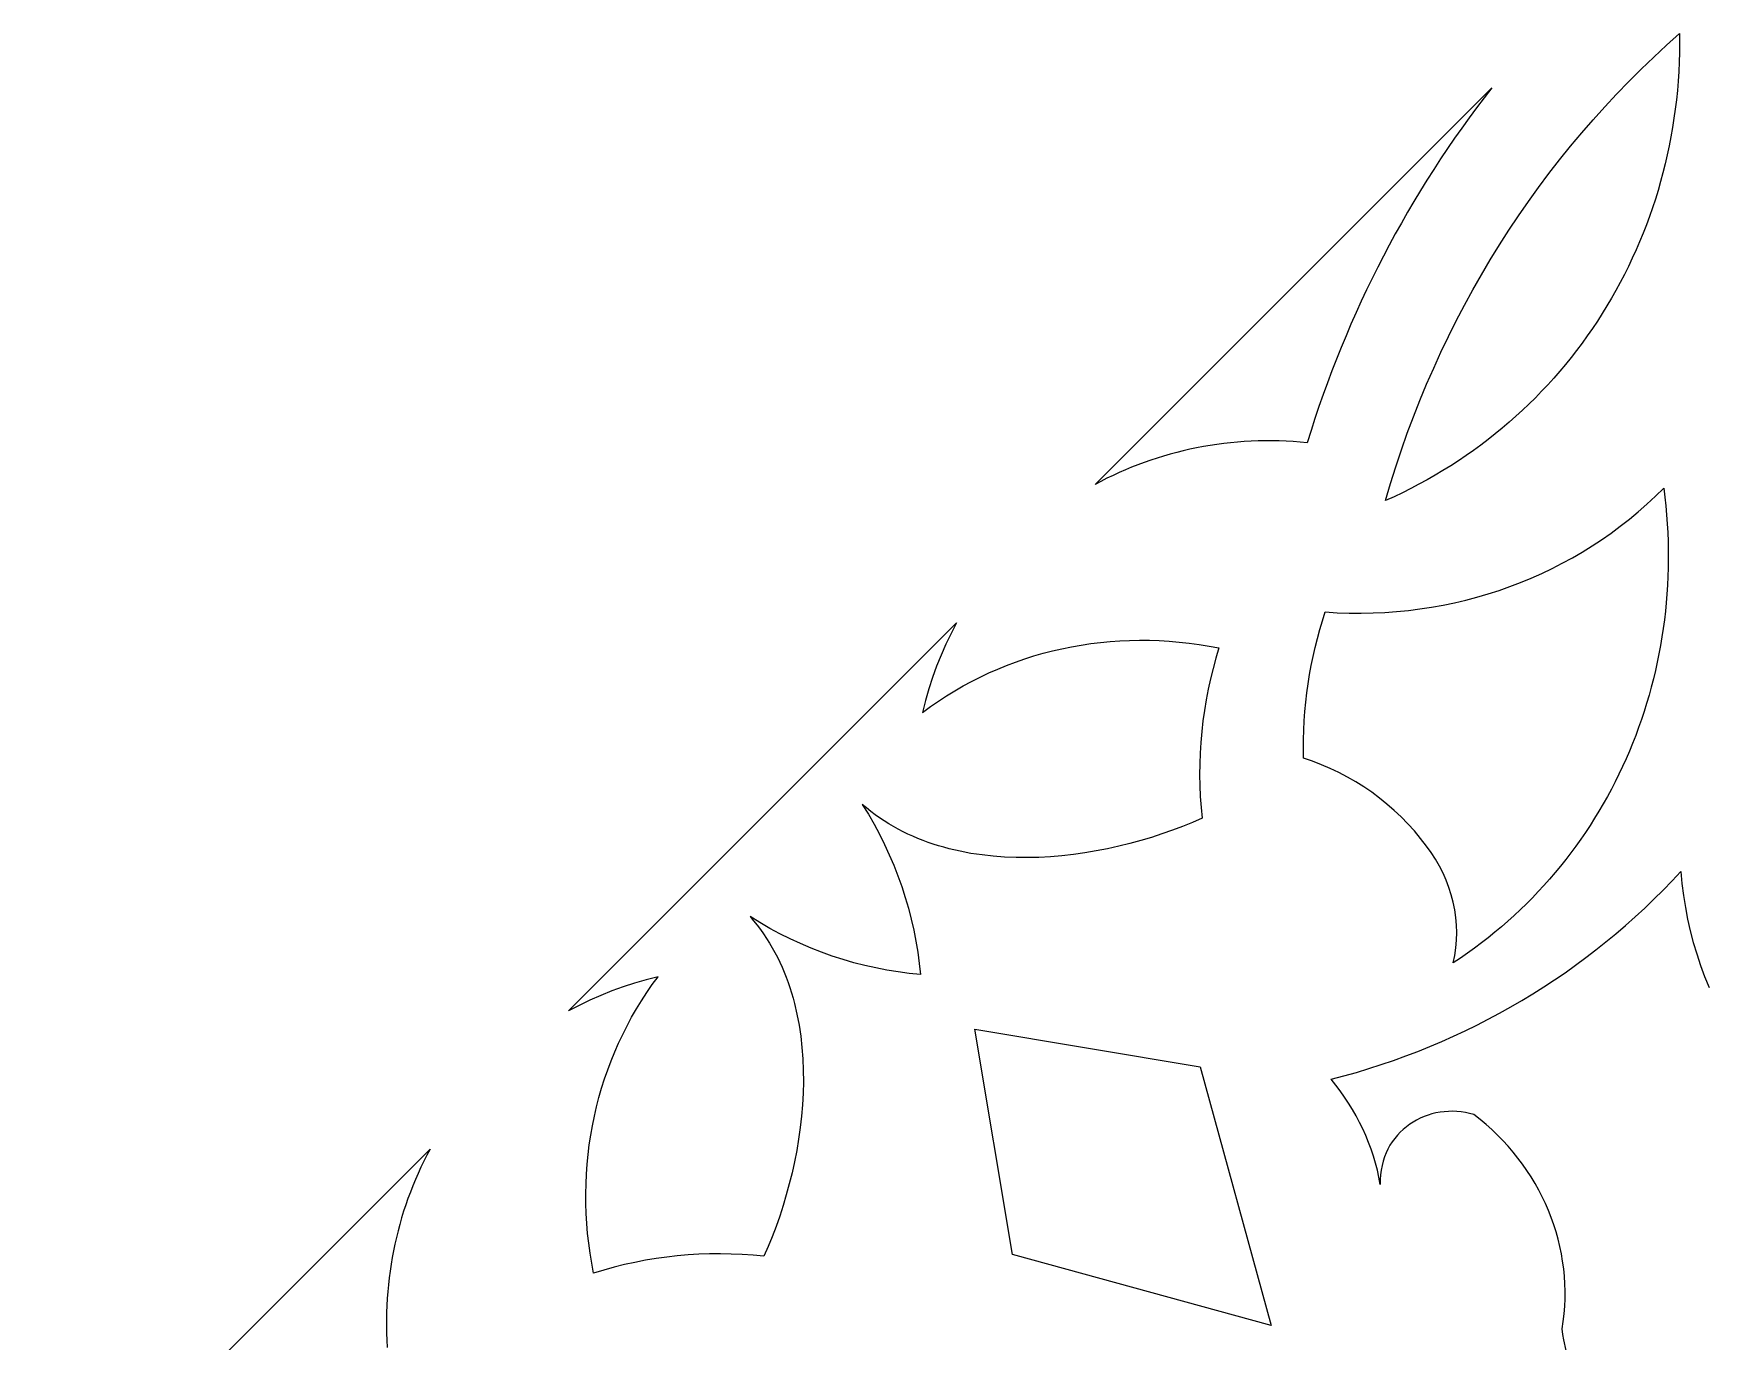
# Model space of a CAD drawing. Extents: x 1908 to 2928, y -299 to 721.
# Drawn here: x 2031.5 to 2110.3, y 414.8 to 476.4 of the extents above; entities that cross this region are included whole.
import ezdxf

# ---------------------------------------------------------------- set-up
doc = ezdxf.new("R2010")
doc.units = 0
doc.layers.add('BITMAP_LAYER', color=18, linetype='CONTINUOUS')

msp = doc.modelspace()

# ---------------------------------------------------------------- linework, layer by layer
at = {"layer": 'BITMAP_LAYER'}
for points in [[(2109.022, 475.984), (2109.016, 475.534), (2109.003, 475.086), (2108.981, 474.64), (2108.952, 474.196), (2108.915, 473.753), (2108.87, 473.313), (2108.817, 472.876), (2108.757, 472.44), (2108.689, 472.007), (2108.614, 471.576), (2108.531, 471.148), (2108.441, 470.723), (2108.343, 470.3), (2108.238, 469.88), (2108.125, 469.463), (2108.006, 469.049), (2107.879, 468.638), (2107.745, 468.23), (2107.604, 467.825), (2107.456, 467.424), (2107.301, 467.025), (2107.139, 466.631), (2106.97, 466.24), (2106.795, 465.852), (2106.612, 465.468), (2106.423, 465.088), (2106.227, 464.712), (2106.025, 464.34), (2105.816, 463.972), (2105.601, 463.608), (2105.379, 463.248), (2105.15, 462.892), (2104.916, 462.541), (2104.675, 462.194), (2104.427, 461.852), (2104.174, 461.514), (2103.914, 461.181), (2103.649, 460.853), (2103.377, 460.529), (2103.099, 460.211), (2102.816, 459.898), (2102.526, 459.589), (2102.231, 459.286), (2101.93, 458.988), (2101.623, 458.696), (2101.31, 458.408), (2100.992, 458.127), (2100.668, 457.851), (2100.339, 457.58), (2100.004, 457.316), (2099.664, 457.057), (2099.318, 456.804), (2098.967, 456.557), (2098.611, 456.317), (2098.25, 456.082), (2097.883, 455.854), (2097.511, 455.632), (2097.135, 455.416), (2096.753, 455.207), (2096.366, 455.004), (2095.975, 454.809), (2095.578, 454.619), (2095.177, 454.437), (2095.413, 455.239), (2095.663, 456.035), (2095.927, 456.825), (2096.204, 457.609), (2096.494, 458.386), (2096.797, 459.157), (2097.114, 459.922), (2097.444, 460.679), (2097.786, 461.43), (2098.142, 462.173), (2098.51, 462.909), (2098.89, 463.638), (2099.284, 464.36), (2099.69, 465.073), (2100.108, 465.779), (2100.538, 466.477), (2100.981, 467.167), (2101.436, 467.848), (2101.902, 468.521), (2102.381, 469.186), (2102.872, 469.841), (2103.374, 470.488), (2103.888, 471.126), (2104.413, 471.754), (2104.95, 472.374), (2105.498, 472.984), (2106.057, 473.584), (2106.628, 474.174), (2107.209, 474.755), (2107.802, 475.325), (2108.405, 475.885), (2109.02, 476.435)], [(2099.814, 473.404), (2099.459, 472.934), (2099.109, 472.461), (2098.765, 471.983), (2098.426, 471.501), (2098.093, 471.015), (2097.766, 470.526), (2097.444, 470.032), (2097.128, 469.535), (2096.818, 469.034), (2096.513, 468.529), (2096.214, 468.021), (2095.922, 467.509), (2095.634, 466.994), (2095.353, 466.475), (2095.078, 465.953), (2094.808, 465.427), (2094.545, 464.898), (2094.287, 464.365), (2094.036, 463.83), (2093.79, 463.291), (2093.551, 462.749), (2093.317, 462.203), (2093.09, 461.655), (2092.868, 461.104), (2092.653, 460.549), (2092.444, 459.992), (2092.242, 459.432), (2092.045, 458.869), (2091.855, 458.303), (2091.671, 457.734), (2091.493, 457.163), (2091.161, 457.193), (2090.83, 457.218), (2090.499, 457.236), (2090.169, 457.248), (2089.839, 457.253), (2089.511, 457.253), (2089.183, 457.247), (2088.856, 457.235), (2088.53, 457.216), (2088.206, 457.192), (2087.882, 457.162), (2087.56, 457.126), (2087.239, 457.084), (2086.92, 457.036), (2086.602, 456.982), (2086.285, 456.923), (2085.971, 456.857), (2085.658, 456.786), (2085.347, 456.709), (2085.037, 456.627), (2084.73, 456.538), (2084.425, 456.444), (2084.122, 456.344), (2083.821, 456.239), (2083.522, 456.128), (2083.226, 456.012), (2082.932, 455.89), (2082.64, 455.762), (2082.352, 455.629), (2082.065, 455.49), (2081.782, 455.346), (2081.501, 455.196), (2100.175, 473.87)], [(2108.324, 454.609), (2108.369, 454.189), (2108.406, 453.769), (2108.437, 453.351), (2108.46, 452.933), (2108.476, 452.517), (2108.485, 452.101), (2108.487, 451.687), (2108.482, 451.274), (2108.469, 450.862), (2108.45, 450.451), (2108.424, 450.042), (2108.391, 449.634), (2108.352, 449.228), (2108.305, 448.824), (2108.251, 448.421), (2108.191, 448.02), (2108.124, 447.621), (2108.051, 447.224), (2107.97, 446.829), (2107.883, 446.437), (2107.79, 446.046), (2107.69, 445.658), (2107.583, 445.272), (2107.47, 444.888), (2107.351, 444.507), (2107.225, 444.129), (2107.092, 443.753), (2106.954, 443.38), (2106.809, 443.01), (2106.657, 442.643), (2106.5, 442.279), (2106.336, 441.918), (2106.166, 441.56), (2105.99, 441.205), (2105.808, 440.854), (2105.62, 440.506), (2105.426, 440.161), (2105.225, 439.82), (2105.019, 439.482), (2104.807, 439.149), (2104.589, 438.819), (2104.365, 438.492), (2104.135, 438.17), (2103.9, 437.852), (2103.658, 437.538), (2103.411, 437.228), (2103.159, 436.922), (2102.9, 436.62), (2102.636, 436.323), (2102.367, 436.031), (2102.092, 435.743), (2101.811, 435.459), (2101.525, 435.181), (2101.233, 434.907), (2100.936, 434.638), (2100.634, 434.373), (2100.326, 434.114), (2100.013, 433.86), (2099.694, 433.611), (2099.371, 433.368), (2099.042, 433.129), (2098.708, 432.896), (2098.369, 432.669), (2098.44, 433.022), (2098.491, 433.378), (2098.521, 433.736), (2098.53, 434.096), (2098.519, 434.455), (2098.488, 434.813), (2098.437, 435.17), (2098.366, 435.525), (2098.275, 435.876), (2098.165, 436.224), (2098.036, 436.566), (2097.889, 436.902), (2097.722, 437.232), (2097.537, 437.555), (2097.333, 437.869), (2097.111, 438.173), (2096.831, 438.534), (2096.537, 438.883), (2096.231, 439.22), (2095.913, 439.543), (2095.583, 439.854), (2095.242, 440.151), (2094.89, 440.435), (2094.528, 440.704), (2094.156, 440.959), (2093.774, 441.199), (2093.384, 441.425), (2092.986, 441.634), (2092.579, 441.828), (2092.165, 442.006), (2091.744, 442.167), (2091.316, 442.312), (2091.311, 442.754), (2091.316, 443.195), (2091.329, 443.636), (2091.352, 444.075), (2091.384, 444.513), (2091.426, 444.949), (2091.476, 445.383), (2091.536, 445.816), (2091.604, 446.247), (2091.682, 446.676), (2091.769, 447.102), (2091.865, 447.527), (2091.97, 447.948), (2092.084, 448.367), (2092.207, 448.784), (2092.339, 449.197), (2092.905, 449.163), (2093.469, 449.144), (2094.031, 449.14), (2094.59, 449.151), (2095.147, 449.176), (2095.701, 449.216), (2096.253, 449.27), (2096.8, 449.338), (2097.345, 449.421), (2097.885, 449.518), (2098.421, 449.628), (2098.953, 449.753), (2099.48, 449.892), (2100.002, 450.044), (2100.52, 450.21), (2101.031, 450.39), (2101.537, 450.583), (2102.038, 450.789), (2102.532, 451.009), (2103.019, 451.242), (2103.5, 451.488), (2103.974, 451.747), (2104.44, 452.018), (2104.899, 452.303), (2105.351, 452.6), (2105.794, 452.91), (2106.229, 453.233), (2106.656, 453.568), (2107.074, 453.915), (2107.482, 454.274), (2107.882, 454.646), (2108.272, 455.029)], [(2074.726, 448.186), (2074.483, 447.68), (2074.256, 447.166), (2074.046, 446.643), (2073.854, 446.111), (2073.679, 445.571), (2073.521, 445.024), (2073.382, 444.47), (2073.751, 444.74), (2074.126, 445), (2074.508, 445.248), (2074.896, 445.486), (2075.29, 445.713), (2075.689, 445.928), (2076.094, 446.133), (2076.504, 446.326), (2076.919, 446.509), (2077.339, 446.68), (2077.764, 446.839), (2078.192, 446.988), (2078.625, 447.125), (2079.062, 447.25), (2079.503, 447.365), (2079.947, 447.467), (2080.394, 447.558), (2080.844, 447.638), (2081.297, 447.705), (2081.753, 447.761), (2082.21, 447.806), (2082.67, 447.838), (2083.132, 447.859), (2083.596, 447.867), (2084.061, 447.864), (2084.527, 447.849), (2084.994, 447.821), (2085.462, 447.782), (2085.93, 447.73), (2086.399, 447.667), (2086.868, 447.591), (2087.337, 447.502), (2087.19, 447.021), (2087.057, 446.536), (2086.936, 446.048), (2086.827, 445.556), (2086.732, 445.061), (2086.649, 444.563), (2086.58, 444.063), (2086.523, 443.56), (2086.479, 443.055), (2086.449, 442.549), (2086.431, 442.04), (2086.426, 441.531), (2086.435, 441.02), (2086.456, 440.509), (2086.491, 439.996), (2086.539, 439.484), (2086.085, 439.286), (2085.62, 439.096), (2085.142, 438.915), (2084.654, 438.743), (2084.157, 438.581), (2083.651, 438.43), (2083.137, 438.29), (2082.616, 438.161), (2082.09, 438.046), (2081.558, 437.943), (2081.023, 437.853), (2080.485, 437.778), (2079.944, 437.717), (2079.403, 437.672), (2078.861, 437.642), (2078.321, 437.629), (2077.782, 437.633), (2077.245, 437.654), (2076.712, 437.694), (2076.184, 437.753), (2075.662, 437.831), (2075.146, 437.929), (2074.637, 438.047), (2074.386, 438.114), (2074.136, 438.187), (2073.89, 438.265), (2073.645, 438.348), (2073.404, 438.437), (2073.165, 438.532), (2072.928, 438.633), (2072.695, 438.739), (2072.465, 438.851), (2072.238, 438.969), (2072.014, 439.093), (2071.793, 439.223), (2071.576, 439.359), (2071.363, 439.502), (2071.153, 439.651), (2070.948, 439.806), (2070.746, 439.968), (2070.548, 440.136), (2070.832, 439.674), (2071.1, 439.205), (2071.355, 438.729), (2071.594, 438.247), (2071.819, 437.76), (2072.029, 437.267), (2072.224, 436.768), (2072.403, 436.266), (2072.568, 435.759), (2072.717, 435.248), (2072.85, 434.733), (2072.968, 434.215), (2073.07, 433.695), (2073.156, 433.172), (2073.226, 432.647), (2073.28, 432.12), (2072.753, 432.173), (2072.228, 432.244), (2071.705, 432.33), (2071.184, 432.432), (2070.666, 432.549), (2070.152, 432.683), (2069.641, 432.832), (2069.134, 432.996), (2068.631, 433.176), (2068.133, 433.371), (2067.64, 433.58), (2067.152, 433.805), (2066.67, 434.045), (2066.195, 434.299), (2065.726, 434.568), (2065.263, 434.851), (2065.431, 434.653), (2065.593, 434.452), (2065.749, 434.246), (2065.897, 434.036), (2066.04, 433.823), (2066.176, 433.606), (2066.306, 433.386), (2066.431, 433.162), (2066.549, 432.935), (2066.661, 432.704), (2066.767, 432.471), (2066.867, 432.235), (2066.962, 431.996), (2067.051, 431.754), (2067.135, 431.51), (2067.213, 431.263), (2067.285, 431.014), (2067.352, 430.763), (2067.471, 430.254), (2067.569, 429.738), (2067.647, 429.215), (2067.705, 428.687), (2067.745, 428.154), (2067.767, 427.618), (2067.771, 427.079), (2067.757, 426.538), (2067.728, 425.996), (2067.682, 425.455), (2067.622, 424.915), (2067.546, 424.376), (2067.457, 423.841), (2067.354, 423.31), (2067.238, 422.783), (2067.11, 422.263), (2066.97, 421.749), (2066.818, 421.243), (2066.657, 420.745), (2066.485, 420.257), (2066.304, 419.78), (2066.114, 419.314), (2065.916, 418.861), (2065.403, 418.909), (2064.891, 418.943), (2064.379, 418.965), (2063.869, 418.973), (2063.359, 418.969), (2062.851, 418.951), (2062.344, 418.92), (2061.839, 418.876), (2061.337, 418.82), (2060.836, 418.75), (2060.339, 418.667), (2059.844, 418.572), (2059.352, 418.464), (2058.863, 418.343), (2058.378, 418.209), (2057.897, 418.063), (2057.809, 418.531), (2057.733, 419), (2057.669, 419.469), (2057.617, 419.938), (2057.578, 420.405), (2057.551, 420.873), (2057.535, 421.339), (2057.532, 421.804), (2057.541, 422.267), (2057.561, 422.729), (2057.594, 423.189), (2057.638, 423.647), (2057.694, 424.102), (2057.762, 424.555), (2057.841, 425.006), (2057.932, 425.453), (2058.035, 425.897), (2058.149, 426.337), (2058.275, 426.774), (2058.412, 427.207), (2058.56, 427.636), (2058.72, 428.06), (2058.891, 428.48), (2059.073, 428.895), (2059.267, 429.306), (2059.471, 429.71), (2059.687, 430.11), (2059.914, 430.504), (2060.151, 430.892), (2060.4, 431.273), (2060.659, 431.649), (2060.93, 432.018), (2060.375, 431.878), (2059.828, 431.721), (2059.288, 431.546), (2058.757, 431.353), (2058.234, 431.144), (2057.719, 430.917), (2057.214, 430.673), (2056.718, 430.413), (2074.987, 448.682)], [(2086.458, 427.783), (2089.8, 415.6), (2077.617, 418.941), (2075.842, 429.558)]]:
    msp.add_lwpolyline(points, close=True, dxfattribs=at)
for points in [[(2103.682, 414.421), (2103.575, 414.926), (2103.53, 415.181), (2103.49, 415.437), (2103.545, 415.792), (2103.587, 416.147), (2103.615, 416.503), (2103.631, 416.858), (2103.633, 417.213), (2103.623, 417.568), (2103.6, 417.922), (2103.564, 418.274), (2103.516, 418.625), (2103.456, 418.974), (2103.384, 419.321), (2103.3, 419.665), (2103.204, 420.006), (2103.097, 420.344), (2102.978, 420.679), (2102.847, 421.01), (2102.706, 421.337), (2102.553, 421.659), (2102.39, 421.976), (2102.215, 422.289), (2102.03, 422.596), (2101.835, 422.897), (2101.629, 423.193), (2101.413, 423.481), (2101.187, 423.764), (2100.95, 424.039), (2100.704, 424.307), (2100.449, 424.567), (2100.184, 424.82), (2099.909, 425.064), (2099.625, 425.299), (2099.332, 425.526), (2099.134, 425.581), (2098.935, 425.624), (2098.735, 425.655), (2098.535, 425.675), (2098.336, 425.683), (2098.137, 425.68), (2097.94, 425.667), (2097.745, 425.642), (2097.553, 425.606), (2097.363, 425.56), (2097.177, 425.504), (2096.994, 425.437), (2096.816, 425.361), (2096.643, 425.274), (2096.475, 425.178), (2096.314, 425.073), (2096.158, 424.958), (2096.01, 424.834), (2095.869, 424.701), (2095.735, 424.559), (2095.611, 424.409), (2095.495, 424.25), (2095.388, 424.084), (2095.291, 423.908), (2095.205, 423.726), (2095.129, 423.535), (2095.065, 423.337), (2095.013, 423.131), (2094.973, 422.918), (2094.946, 422.698), (2094.932, 422.472), (2094.932, 422.238), (2094.868, 422.576), (2094.793, 422.911), (2094.706, 423.243), (2094.609, 423.572), (2094.5, 423.898), (2094.38, 424.221), (2094.25, 424.539), (2094.109, 424.854), (2093.958, 425.164), (2093.796, 425.47), (2093.624, 425.771), (2093.442, 426.066), (2093.25, 426.356), (2093.048, 426.641), (2092.836, 426.919), (2092.615, 427.191), (2093.212, 427.349), (2093.804, 427.517), (2094.392, 427.695), (2094.976, 427.883), (2095.555, 428.081), (2096.129, 428.289), (2096.699, 428.507), (2097.264, 428.735), (2097.824, 428.973), (2098.379, 429.22), (2098.929, 429.477), (2099.474, 429.743), (2100.013, 430.019), (2100.547, 430.305), (2101.075, 430.6), (2101.597, 430.904), (2102.114, 431.217), (2102.624, 431.539), (2103.129, 431.871), (2103.627, 432.211), (2104.119, 432.56), (2104.604, 432.919), (2105.083, 433.286), (2105.556, 433.662), (2106.021, 434.046), (2106.48, 434.439), (2106.932, 434.841), (2107.377, 435.251), (2107.814, 435.669), (2108.244, 436.096), (2108.667, 436.531), (2109.082, 436.974), (2109.133, 436.408), (2109.203, 435.844), (2109.292, 435.285), (2109.399, 434.729), (2109.524, 434.179), (2109.667, 433.633), (2109.827, 433.092), (2110.005, 432.557), (2110.199, 432.029), (2110.41, 431.507)], [(2031.53, 405.224), (2050.203, 423.898), (2050.054, 423.618), (2049.909, 423.334), (2049.771, 423.048), (2049.638, 422.759), (2049.51, 422.468), (2049.388, 422.174), (2049.271, 421.877), (2049.16, 421.579), (2049.055, 421.278), (2048.955, 420.975), (2048.861, 420.669), (2048.773, 420.362), (2048.69, 420.053), (2048.613, 419.742), (2048.542, 419.429), (2048.477, 419.114), (2048.417, 418.798), (2048.363, 418.48), (2048.316, 418.16), (2048.274, 417.839), (2048.237, 417.517), (2048.207, 417.194), (2048.183, 416.869), (2048.165, 416.543), (2048.153, 416.217), (2048.146, 415.889), (2048.146, 415.56), (2048.152, 415.231), (2048.164, 414.901), (2048.182, 414.57)]]:
    msp.add_lwpolyline(points, dxfattribs=at)

doc.saveas('drawing.dxf')
